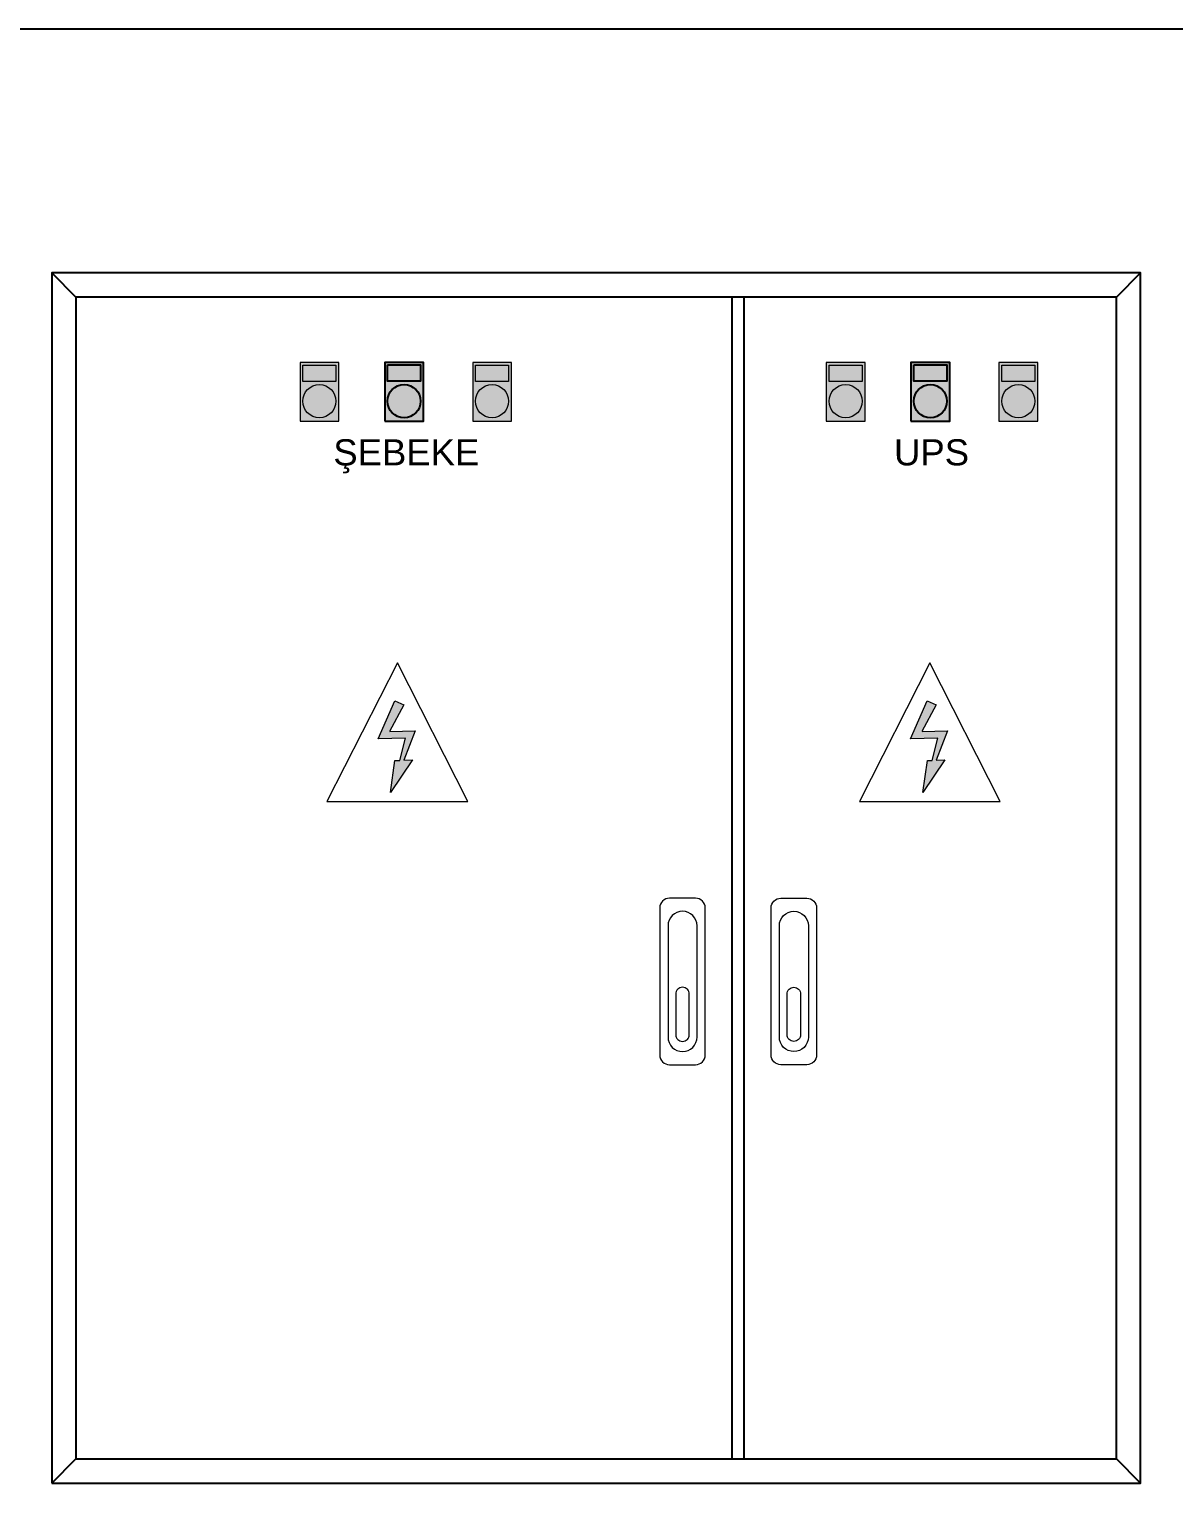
# Model space of a CAD drawing. Header units: millimetres. Extents: x 2046 to 14753, y 2361 to 29276.
# Drawn here: x 10254 to 10348.6, y 4202.5 to 4323.7 of the extents above; entities that cross this region are included whole.
import ezdxf

# ---------------------------------------------------------------- set-up
doc = ezdxf.new("R2010")
doc.units = ezdxf.units.MM
doc.linetypes.add('ACAD_ISO02W100', pattern=[15, 12, -3])
for name, color, linetype in [('KASKAT', 7, 'Continuous'), ('Layer 1', 7, 'Continuous'), ('MYKOLON', 3, 'Continuous'), ('MYKUVVET', 1, 'Continuous')]:
    doc.layers.add(name, color=color, linetype=linetype)
doc.styles.add('MY5', font='arial.ttf')

# ---------------------------------------------------------------- blocks, each defined once
blk = doc.blocks.new('Y1')
at = {"linetype": 'Continuous'}
h = blk.add_hatch(color=250, dxfattribs=at)
h.set_gradient(color1=(51, 51, 51), color2=(97, 97, 97), one_color=1, tint=0.38, name='HEMISPHERICAL')
h.paths.add_polyline_path([(17.5, 35), (-17.5, 35), (-17.5, -18), (17.5, -18)])
h.paths.add_polyline_path([(-15, 18), (-15, 33), (15, 33), (15, 18)], flags=16)
h = blk.add_hatch(color=7, dxfattribs=at)
h.set_gradient(color1=(255, 255, 255), color2=(232, 232, 232), rotation=90, one_color=1, tint=0.91, name='CYLINDER')
h.paths.add_polyline_path([(-15, 33), (15, 33), (15, 18), (-15, 18)])
h = blk.add_hatch(color=3)
h.set_gradient(color1=(0, 255, 0), one_color=1, tint=1, name='SPHERICAL')
h.paths.add_polyline_path([(15, 0, 1), (-15, 0, 1)])
at = {"color": 250, "linetype": 'Continuous'}
for points in [[(-17.5, -18), (17.5, -18), (17.5, 35), (-17.5, 35)], [(-15, 33), (15, 33), (15, 18), (-15, 18)]]:
    blk.add_lwpolyline(points, close=True, dxfattribs=at)
at = {"color": 4}
blk.add_circle((0, 0), 15, dxfattribs=at)

msp = doc.modelspace()

# ---------------------------------------------------------------- hatches: boundary and pattern name
at = {"layer": 'KASKAT', "lineweight": 9}
h = msp.add_hatch(color=250, dxfattribs=at)
h.set_gradient(color1=(51, 51, 51), color2=(97, 97, 97), one_color=1, tint=0.38, name='HEMISPHERICAL')
h.paths.add_polyline_path([(10279.601, 4296.163), (10276.401, 4296.163), (10276.401, 4291.317), (10279.601, 4291.317)])
h.paths.add_polyline_path([(10276.629, 4294.608), (10276.629, 4295.98), (10279.372, 4295.98), (10279.372, 4294.608)], flags=16)
h = msp.add_hatch(color=250, dxfattribs=at)
h.set_gradient(color1=(51, 51, 51), color2=(97, 97, 97), one_color=1, tint=0.38, name='HEMISPHERICAL')
h.paths.add_polyline_path([(10293.874, 4296.163), (10290.674, 4296.163), (10290.674, 4291.317), (10293.874, 4291.317)])
h.paths.add_polyline_path([(10290.902, 4294.608), (10290.902, 4295.98), (10293.645, 4295.98), (10293.645, 4294.608)], flags=16)
h = msp.add_hatch(color=250, dxfattribs=at)
h.set_gradient(color1=(51, 51, 51), color2=(97, 97, 97), one_color=1, tint=0.38, name='HEMISPHERICAL')
h.paths.add_polyline_path([(10323.101, 4296.163), (10319.901, 4296.163), (10319.901, 4291.317), (10323.101, 4291.317)])
h.paths.add_polyline_path([(10320.129, 4294.608), (10320.129, 4295.98), (10322.872, 4295.98), (10322.872, 4294.608)], flags=16)
h = msp.add_hatch(color=250, dxfattribs=at)
h.set_gradient(color1=(51, 51, 51), color2=(97, 97, 97), one_color=1, tint=0.38, name='HEMISPHERICAL')
h.paths.add_polyline_path([(10337.374, 4296.163), (10334.174, 4296.163), (10334.174, 4291.317), (10337.374, 4291.317)])
h.paths.add_polyline_path([(10334.402, 4294.608), (10334.402, 4295.98), (10337.145, 4295.98), (10337.145, 4294.608)], flags=16)
h = msp.add_hatch(color=7, dxfattribs=at)
h.set_gradient(color1=(255, 255, 255), color2=(232, 232, 232), rotation=90, one_color=1, tint=0.91, name='CYLINDER')
h.paths.add_polyline_path([(10276.629, 4295.95), (10279.372, 4295.95), (10279.372, 4294.578), (10276.629, 4294.578)])
h = msp.add_hatch(color=7, dxfattribs=at)
h.set_gradient(color1=(255, 255, 255), color2=(232, 232, 232), rotation=90, one_color=1, tint=0.91, name='CYLINDER')
h.paths.add_polyline_path([(10290.902, 4295.95), (10293.645, 4295.95), (10293.645, 4294.578), (10290.902, 4294.578)])
h = msp.add_hatch(color=7, dxfattribs=at)
h.set_gradient(color1=(255, 255, 255), color2=(232, 232, 232), rotation=90, one_color=1, tint=0.91, name='CYLINDER')
h.paths.add_polyline_path([(10320.129, 4295.95), (10322.872, 4295.95), (10322.872, 4294.578), (10320.129, 4294.578)])
h = msp.add_hatch(color=7, dxfattribs=at)
h.set_gradient(color1=(255, 255, 255), color2=(232, 232, 232), rotation=90, one_color=1, tint=0.91, name='CYLINDER')
h.paths.add_polyline_path([(10334.402, 4295.95), (10337.145, 4295.95), (10337.145, 4294.578), (10334.402, 4294.578)])
h = msp.add_hatch(color=2, dxfattribs=at)
h.set_gradient(color1=(255, 234, 0), one_color=1, tint=1, name='SPHERICAL')
h.paths.add_polyline_path([(10279.372, 4292.963, 1), (10276.629, 4292.963, 1)])
h = msp.add_hatch(color=1, dxfattribs=at)
h.set_gradient(color1=(255, 0, 0), one_color=1, tint=1, name='SPHERICAL')
h.paths.add_polyline_path([(10293.645, 4292.963, 1), (10290.902, 4292.963, 1)])
h = msp.add_hatch(color=2, dxfattribs=at)
h.set_gradient(color1=(255, 234, 0), one_color=1, tint=1, name='SPHERICAL')
h.paths.add_polyline_path([(10322.872, 4292.963, 1), (10320.129, 4292.963, 1)])
h = msp.add_hatch(color=1, dxfattribs=at)
h.set_gradient(color1=(255, 0, 0), one_color=1, tint=1, name='SPHERICAL')
h.paths.add_polyline_path([(10337.145, 4292.963, 1), (10334.402, 4292.963, 1)])
at = {"layer": 'Layer 1', "linetype": 'ACAD_ISO02W100', "lineweight": 9, "ltscale": 200}
h = msp.add_hatch(color=0, dxfattribs=at)
h.dxf.hatch_style = 1
h.set_gradient(color1=(251, 214, 65), color2=(75, 65, 11), tint=1, name='INVCURVED')
h.paths.add_polyline_path([(10284.973, 4267.861), (10284.235, 4268.187), (10282.858, 4265.065), (10285.124, 4265.113), (10284.646, 4263.279), (10284.246, 4263.262), (10283.881, 4260.629), (10285.692, 4263.325), (10284.982, 4263.294), (10285.915, 4265.72), (10283.799, 4265.673)])
h = msp.add_hatch(color=0, dxfattribs=at)
h.dxf.hatch_style = 1
h.set_gradient(color1=(251, 214, 65), color2=(75, 65, 11), tint=1, name='INVCURVED')
h.paths.add_polyline_path([(10328.981, 4267.861), (10328.242, 4268.187), (10326.866, 4265.065), (10329.131, 4265.113), (10328.654, 4263.279), (10328.254, 4263.262), (10327.889, 4260.629), (10329.699, 4263.325), (10328.989, 4263.294), (10329.922, 4265.72), (10327.807, 4265.673)])

# ---------------------------------------------------------------- linework, layer by layer
at = {"lineweight": 9}
for p, q in [((10282.858, 4265.065), (10284.234, 4268.187)), ((10284.234, 4268.187), (10284.973, 4267.861)), ((10326.866, 4265.065), (10328.242, 4268.187)), ((10328.242, 4268.187), (10328.981, 4267.861)), ((10284.973, 4267.861), (10283.8, 4265.673)), ((10328.981, 4267.861), (10327.807, 4265.673)), ((10283.82, 4265.677), (10285.923, 4265.72)), ((10285.923, 4265.72), (10284.981, 4263.294)), ((10327.828, 4265.677), (10329.93, 4265.72)), ((10329.93, 4265.72), (10328.989, 4263.294)), ((10285.123, 4265.113), (10282.858, 4265.065)), ((10284.646, 4263.279), (10285.123, 4265.113)), ((10329.131, 4265.113), (10326.866, 4265.065)), ((10328.654, 4263.279), (10329.131, 4265.113)), ((10285.692, 4263.325), (10283.881, 4260.629)), ((10283.881, 4260.629), (10284.247, 4263.266)), ((10284.247, 4263.266), (10284.646, 4263.279)), ((10284.981, 4263.294), (10285.692, 4263.325)), ((10329.699, 4263.325), (10327.889, 4260.629)), ((10327.889, 4260.629), (10328.254, 4263.266)), ((10328.254, 4263.266), (10328.654, 4263.279)), ((10328.989, 4263.294), (10329.699, 4263.325))]:
    msp.add_line(p, q, dxfattribs=at)
msp.add_lwpolyline([(10449.544, 4145.513), (10449.544, 4323.695), (9976.789, 4323.695), (9976.789, 4145.513)])
for points in [[(10306.939, 4238.13), (10309.099, 4238.13, 0.4142136), (10309.899, 4238.93), (10309.899, 4251.09, 0.4142136), (10309.099, 4251.89), (10306.939, 4251.89, 0.4142136), (10306.139, 4251.09), (10306.139, 4238.93, 0.4142136)], [(10318.3, 4238.13), (10316.14, 4238.13, -0.4142136), (10315.34, 4238.93), (10315.34, 4251.09, -0.4142136), (10316.14, 4251.89), (10318.3, 4251.89, -0.4142136), (10319.1, 4251.09), (10319.1, 4238.93, -0.4142136)], [(10308.019, 4239.21), (10308.019, 4239.21, 0.4142136), (10309.219, 4240.41), (10309.219, 4249.61, 0.4142136), (10308.019, 4250.81), (10308.019, 4250.81, 0.4142136), (10306.819, 4249.61), (10306.819, 4240.41, 0.4142136)], [(10317.22, 4239.21), (10317.22, 4239.21, -0.4142136), (10316.02, 4240.41), (10316.02, 4249.61, -0.4142136), (10317.22, 4250.81), (10317.22, 4250.81, -0.4142136), (10318.42, 4249.61), (10318.42, 4240.41, -0.4142136)], [(10308.019, 4240.05), (10308.019, 4240.05, 0.4142136), (10308.579, 4240.61), (10308.579, 4243.97, 0.4142136), (10308.019, 4244.53), (10308.019, 4244.53, 0.4142136), (10307.459, 4243.97), (10307.459, 4240.61, 0.4142136)], [(10317.22, 4240.05), (10317.22, 4240.05, -0.4142136), (10316.66, 4240.61), (10316.66, 4243.97, -0.4142136), (10317.22, 4244.53), (10317.22, 4244.53, -0.4142136), (10317.78, 4243.97), (10317.78, 4240.61, -0.4142136)]]:
    msp.add_lwpolyline(points, format="xyb", close=True, dxfattribs=at)
at = {"layer": 'KASKAT', "color": 252, "lineweight": 9}
for points in [[(10276.401, 4291.317), (10279.601, 4291.317), (10279.601, 4296.163), (10276.401, 4296.163)], [(10290.674, 4291.317), (10293.874, 4291.317), (10293.874, 4296.163), (10290.674, 4296.163)], [(10319.901, 4291.317), (10323.101, 4291.317), (10323.101, 4296.163), (10319.901, 4296.163)], [(10334.174, 4291.317), (10337.374, 4291.317), (10337.374, 4296.163), (10334.174, 4296.163)], [(10276.629, 4295.95), (10279.372, 4295.95), (10279.372, 4294.578), (10276.629, 4294.578)], [(10290.902, 4295.95), (10293.645, 4295.95), (10293.645, 4294.578), (10290.902, 4294.578)], [(10320.129, 4295.95), (10322.872, 4295.95), (10322.872, 4294.578), (10320.129, 4294.578)], [(10334.402, 4295.95), (10337.145, 4295.95), (10337.145, 4294.578), (10334.402, 4294.578)]]:
    msp.add_lwpolyline(points, close=True, dxfattribs=at)
for centre in [(10278.001, 4292.963), (10292.274, 4292.963), (10321.501, 4292.963), (10335.774, 4292.963)]:
    msp.add_circle(centre, 1.371, dxfattribs=at)
at = {"layer": 'Layer 1', "color": 0, "linetype": 'ACAD_ISO02W100', "lineweight": 9, "ltscale": 200, "extrusion": (-1.1e-15, -9e-16, -1)}
for p, q in [((10284.453, 4271.35), (10278.629, 4259.873)), ((10290.277, 4259.873), (10284.453, 4271.35)), ((10328.46, 4271.35), (10322.636, 4259.873)), ((10334.284, 4259.873), (10328.46, 4271.35)), ((10278.629, 4259.873), (10290.277, 4259.873)), ((10322.636, 4259.873), (10334.284, 4259.873))]:
    msp.add_line(p, q, dxfattribs=at)
at = {"layer": 'MYKUVVET', "color": 8}
for p, q in [((10255.882, 4303.558), (10257.882, 4301.558)), ((10345.882, 4303.558), (10343.882, 4301.558)), ((10312.119, 4205.558), (10312.119, 4301.558)), ((10313.119, 4205.558), (10313.119, 4301.558)), ((10255.882, 4203.558), (10257.882, 4205.558)), ((10345.882, 4203.558), (10343.882, 4205.558))]:
    msp.add_line(p, q, dxfattribs=at)
for points in [[(10255.882, 4203.558), (10345.882, 4203.558), (10345.882, 4303.558), (10255.882, 4303.558)], [(10257.882, 4205.558), (10343.882, 4205.558), (10343.882, 4301.558), (10257.882, 4301.558)]]:
    msp.add_lwpolyline(points, close=True, dxfattribs=at)

# ---------------------------------------------------------------- block references
at = {"linetype": 'Continuous', "lineweight": 9, "xscale": 0.0914285714272865, "yscale": 0.0914285714272865, "zscale": 0.0914285714272865}
for p in [(10285.001, 4292.963), (10328.501, 4292.963)]:
    msp.add_blockref('Y1', p, dxfattribs=at)

# ---------------------------------------------------------------- texts
at = {"layer": 'MYKOLON', "style": 'MY5'}
for s, p in [('ŞEBEKE', (10279.153, 4287.658)), ('UPS', (10325.497, 4287.658))]:
    msp.add_text(s, height=2.16, dxfattribs=at).set_placement(p)

doc.saveas('drawing.dxf')
